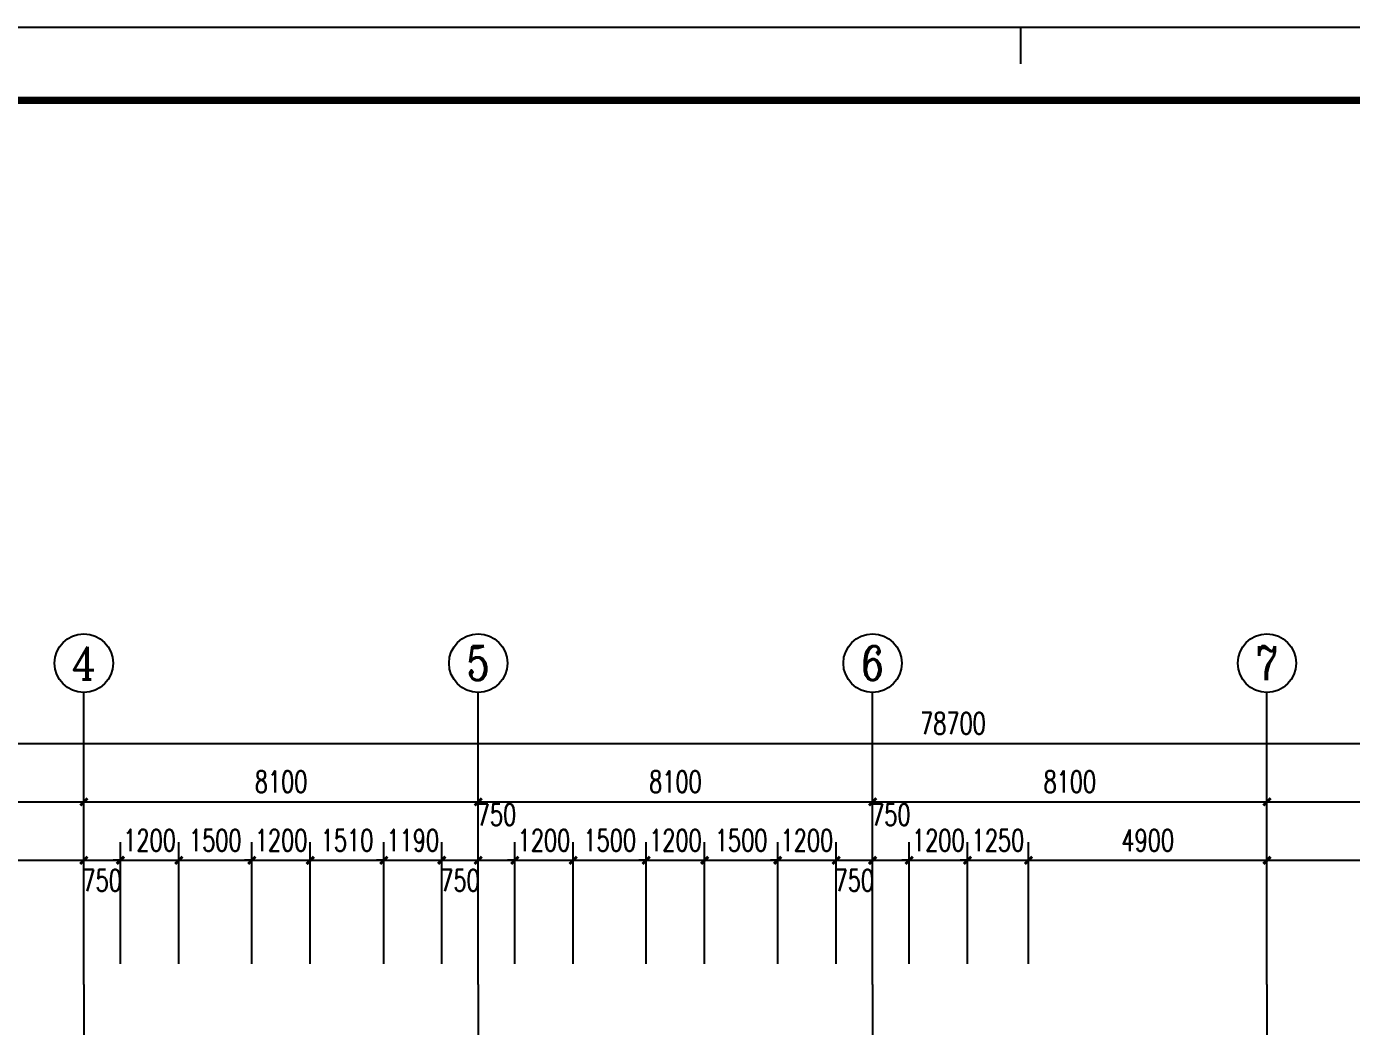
# Model space of a CAD drawing. Extents: x 1738711 to 2346805, y 1189731 to 2516152.
# Drawn here: x 1941613 to 1968828, y 1819485 to 1840028 of the extents above; entities that cross this region are included whole.
import ezdxf
from ezdxf.enums import TextEntityAlignment as Align

# ---------------------------------------------------------------- set-up
doc = ezdxf.new("R2010")
doc.units = 0
doc.header["$LTSCALE"] = 1000
doc.header["$MEASUREMENT"] = 0
for name, color, linetype in [('AXIS', 3, 'Continuous'), ('AXIS_TEXT', 7, 'Continuous'), ('DOTE', 1, 'Continuous'), ('PUB_DIM', 3, 'Continuous'), ('TK', 4, 'Continuous')]:
    doc.layers.add(name, color=color, linetype=linetype)
doc.styles.add('_TCH_AXIS', font='COMPLEX', dxfattribs={"bigfont": 'GBCBIG'})
doc.styles.add('_TCH_DIM_T3', font='SIMPLEX', dxfattribs={"width": 0.705882, "bigfont": 'GBCBIG'})
doc.styles.add('COMPLEX', font='COMPLEX')
doc.styles.add('宋体', font='SIMSUN.TTF', dxfattribs={"width": 0.75})
doc.dimstyles.new('_TCH_ARCH&&150', dxfattribs={"dimtxt": 446.25, "dimasz": 150, "dimexe": 375, "dimexo": 450, "dimgap": 189.375, "dimtad": 1, "dimdec": 0, "dimzin": 0, "dimdsep": 46, "dimtxsty": '_TCH_DIM_T3', "dimblk": 'ARCHTICK', "dimcen": 0.09, "dimclrt": 7, "dimazin": 2, "dimtfac": 1, "dimtdec": 0, "dimtix": 1, "dimtmove": 2, "dimatfit": 3, "dimfxl": 1, "dimtolj": 1, "dimtzin": 0, "dimarcsym": 0})

# ---------------------------------------------------------------- blocks, each defined once
blk = doc.blocks.new('hjashrtahreahe')
at = {"const_width": 25}
blk.add_lwpolyline([(42800, 59400), (42800, 58900)], dxfattribs=at)
at = {"layer": 'TK', "color": 7, "const_width": 25}
blk.add_lwpolyline([(0, 59400), (84100, 59400), (84100, 0), (0, 0)], close=True, dxfattribs=at)
at = {"layer": 'TK', "color": 3, "const_width": 100}
blk.add_lwpolyline([(2500, 1000), (2500, 58400), (83100, 58400), (83100, 1000)], close=True, dxfattribs=at)
at = {"layer": 'TK', "style": '宋体', "width": 0.75}
for tag, height, p in [('项目负责人', 350, (6003, 57089)), ('专业负责人', 350, (6003, 56224)), ('设计人', 350, (6003, 55419)), ('版号1', 250, (77304, 22193)), ('时间1', 250, (82405, 22193)), ('版号2', 250, (77304, 21593)), ('时间2', 250, (82405, 21593)), ('版号3', 250, (77304, 20993)), ('时间3', 250, (82405, 20993)), ('建筑会签', 0.0001, (78978, 2403)), ('电气会签', 0.0001, (82128, 2403)), ('结构会签', 0.0001, (78978, 1803)), ('暖通会签', 0.0001, (82128, 1803)), ('给排水会签', 0.0001, (78978, 1250)), ('智能化会签', 0.0001, (82128, 1250))]:
    blk.add_attdef(tag, text='', height=height, dxfattribs=at).set_placement(p, align=Align.CENTER)
for tag, p in [('合作设计单位', (80816, 48986)), ('版号说明1', (79854, 22318)), ('版号说明2', (79854, 21718)), ('版号说明3', (79854, 21118)), ('浙江绿储科技有限公司', (80545, 16036)), ('百兆瓦级集中式熔盐储能关键', (80545, 14953)), ('设备研发及制造基地项目', (80545, 14603)), ('1#研发楼', (80545, 13636)), ('图名', (80545, 12436)), ('工程编号', (78978, 11461)), ('子项编号', (82128, 11461)), ('建筑', (78978, 10711)), ('图号', (82128, 10711)), ('施工图', (78978, 9961)), ('2023.03', (82128, 9961)), ('审定', (79353, 8461)), ('审核', (79353, 7711)), ('工程负责', (79353, 6961)), ('专业负责', (79353, 6211)), ('设计', (79353, 5461)), ('制图', (79353, 4711)), ('校对', (79353, 3961))]:
    blk.add_attdef(tag, text='', height=250, dxfattribs=at).set_placement(p, align=Align.MIDDLE_CENTER)
blk = doc.blocks.new('_ArchTick')
at = {"color": 0, "linetype": 'ByBlock', "const_width": 0.4}
blk.add_lwpolyline([(-0.5, -0.5), (0.5, 0.5)], dxfattribs=at)
blk = doc.blocks.new('*D3337')
at = {"layer": 'Defpoints', "color": 0, "transparency": 16777216}
for p in [(1942792, 1822899), (1938292, 1820321), (1942792, 1820321)]:
    blk.add_point(p, dxfattribs=at)
at = {"layer": 'PUB_DIM', "color": 0, "lineweight": -2, "transparency": 16777216}
for p, q in [((1938292, 1820771), (1938292, 1823274)), ((1942792, 1820771), (1942792, 1823274)), ((1938292, 1822899), (1942792, 1822899))]:
    blk.add_line(p, q, dxfattribs=at)
at = {"layer": 'PUB_DIM', "color": 0, "lineweight": -2, "transparency": 16777216, "xscale": 150, "yscale": 150, "zscale": 150, "rotation": 180}
blk.add_blockref('_ArchTick', (1938292, 1822899), dxfattribs=at)
at = {"layer": 'PUB_DIM', "color": 0, "lineweight": -2, "transparency": 16777216, "xscale": 150, "yscale": 150, "zscale": 150}
blk.add_blockref('_ArchTick', (1942792, 1822899), dxfattribs=at)
at = {"layer": 'PUB_DIM', "color": 7, "transparency": 16777216, "insert": (1940542, 1823312), "char_height": 446.2, "attachment_point": 5, "style": '_TCH_DIM_T3'}
blk.add_mtext('\\A1;4500', dxfattribs=at)
blk = doc.blocks.new('*D3338')
at = {"layer": 'Defpoints', "color": 0, "transparency": 16777216}
for p in [(1943542, 1822899), (1942792, 1820321), (1943542, 1820321)]:
    blk.add_point(p, dxfattribs=at)
at = {"layer": 'PUB_DIM', "color": 0, "lineweight": -2, "transparency": 16777216}
for p, q in [((1942792, 1820771), (1942792, 1823274)), ((1943542, 1820771), (1943542, 1823274)), ((1942792, 1822899), (1943542, 1822899))]:
    blk.add_line(p, q, dxfattribs=at)
at = {"layer": 'PUB_DIM', "color": 0, "lineweight": -2, "transparency": 16777216, "xscale": 150, "yscale": 150, "zscale": 150, "rotation": 180}
blk.add_blockref('_ArchTick', (1942792, 1822899), dxfattribs=at)
at = {"layer": 'PUB_DIM', "color": 0, "lineweight": -2, "transparency": 16777216, "xscale": 150, "yscale": 150, "zscale": 150}
blk.add_blockref('_ArchTick', (1943542, 1822899), dxfattribs=at)
at = {"layer": 'PUB_DIM', "color": 7, "transparency": 16777216, "insert": (1943167, 1822487), "char_height": 446.2, "attachment_point": 5, "style": '_TCH_DIM_T3'}
blk.add_mtext('\\A1;750', dxfattribs=at)
blk = doc.blocks.new('*D3339')
at = {"layer": 'Defpoints', "color": 0, "transparency": 16777216}
for p in [(1944742, 1822899), (1943542, 1820321), (1944742, 1820321)]:
    blk.add_point(p, dxfattribs=at)
at = {"layer": 'PUB_DIM', "color": 0, "lineweight": -2, "transparency": 16777216}
for p, q in [((1943542, 1820771), (1943542, 1823274)), ((1944742, 1820771), (1944742, 1823274)), ((1943542, 1822899), (1943392, 1822899)), ((1943542, 1822899), (1944742, 1822899)), ((1944742, 1822899), (1944892, 1822899))]:
    blk.add_line(p, q, dxfattribs=at)
at = {"layer": 'PUB_DIM', "color": 0, "lineweight": -2, "transparency": 16777216, "xscale": 150, "yscale": 150, "zscale": 150}
blk.add_blockref('_ArchTick', (1943542, 1822899), dxfattribs=at)
at = {"layer": 'PUB_DIM', "color": 0, "lineweight": -2, "transparency": 16777216, "xscale": 150, "yscale": 150, "zscale": 150, "rotation": 180}
blk.add_blockref('_ArchTick', (1944742, 1822899), dxfattribs=at)
at = {"layer": 'PUB_DIM', "color": 7, "transparency": 16777216, "insert": (1944142, 1823312), "char_height": 446.2, "attachment_point": 5, "style": '_TCH_DIM_T3'}
blk.add_mtext('\\A1;1200', dxfattribs=at)
blk = doc.blocks.new('*D3340')
at = {"layer": 'Defpoints', "color": 0, "transparency": 16777216}
for p in [(1946242, 1822899), (1944742, 1820321), (1946242, 1820321)]:
    blk.add_point(p, dxfattribs=at)
at = {"layer": 'PUB_DIM', "color": 0, "lineweight": -2, "transparency": 16777216}
for p, q in [((1944742, 1820771), (1944742, 1823274)), ((1946242, 1820771), (1946242, 1823274)), ((1944742, 1822899), (1946242, 1822899))]:
    blk.add_line(p, q, dxfattribs=at)
at = {"layer": 'PUB_DIM', "color": 0, "lineweight": -2, "transparency": 16777216, "xscale": 150, "yscale": 150, "zscale": 150, "rotation": 180}
blk.add_blockref('_ArchTick', (1944742, 1822899), dxfattribs=at)
at = {"layer": 'PUB_DIM', "color": 0, "lineweight": -2, "transparency": 16777216, "xscale": 150, "yscale": 150, "zscale": 150}
blk.add_blockref('_ArchTick', (1946242, 1822899), dxfattribs=at)
at = {"layer": 'PUB_DIM', "color": 7, "transparency": 16777216, "insert": (1945492, 1823312), "char_height": 446.2, "attachment_point": 5, "style": '_TCH_DIM_T3'}
blk.add_mtext('\\A1;1500', dxfattribs=at)
blk = doc.blocks.new('*D3341')
at = {"layer": 'Defpoints', "color": 0, "transparency": 16777216}
for p in [(1947442, 1822899), (1946242, 1820321), (1947442, 1820321)]:
    blk.add_point(p, dxfattribs=at)
at = {"layer": 'PUB_DIM', "color": 0, "lineweight": -2, "transparency": 16777216}
for p, q in [((1946242, 1820771), (1946242, 1823274)), ((1947442, 1820771), (1947442, 1823274)), ((1946242, 1822899), (1946092, 1822899)), ((1946242, 1822899), (1947442, 1822899)), ((1947442, 1822899), (1947592, 1822899))]:
    blk.add_line(p, q, dxfattribs=at)
at = {"layer": 'PUB_DIM', "color": 0, "lineweight": -2, "transparency": 16777216, "xscale": 150, "yscale": 150, "zscale": 150}
blk.add_blockref('_ArchTick', (1946242, 1822899), dxfattribs=at)
at = {"layer": 'PUB_DIM', "color": 0, "lineweight": -2, "transparency": 16777216, "xscale": 150, "yscale": 150, "zscale": 150, "rotation": 180}
blk.add_blockref('_ArchTick', (1947442, 1822899), dxfattribs=at)
at = {"layer": 'PUB_DIM', "color": 7, "transparency": 16777216, "insert": (1946842, 1823312), "char_height": 446.2, "attachment_point": 5, "style": '_TCH_DIM_T3'}
blk.add_mtext('\\A1;1200', dxfattribs=at)
blk = doc.blocks.new('*D3342')
at = {"layer": 'Defpoints', "color": 0, "transparency": 16777216}
for p in [(1948952, 1822899), (1947442, 1820321), (1948952, 1820321)]:
    blk.add_point(p, dxfattribs=at)
at = {"layer": 'PUB_DIM', "color": 0, "lineweight": -2, "transparency": 16777216}
for p, q in [((1947442, 1820771), (1947442, 1823274)), ((1948952, 1820771), (1948952, 1823274)), ((1947442, 1822899), (1948952, 1822899))]:
    blk.add_line(p, q, dxfattribs=at)
at = {"layer": 'PUB_DIM', "color": 0, "lineweight": -2, "transparency": 16777216, "xscale": 150, "yscale": 150, "zscale": 150, "rotation": 180}
blk.add_blockref('_ArchTick', (1947442, 1822899), dxfattribs=at)
at = {"layer": 'PUB_DIM', "color": 0, "lineweight": -2, "transparency": 16777216, "xscale": 150, "yscale": 150, "zscale": 150}
blk.add_blockref('_ArchTick', (1948952, 1822899), dxfattribs=at)
at = {"layer": 'PUB_DIM', "color": 7, "transparency": 16777216, "insert": (1948197, 1823312), "char_height": 446.2, "attachment_point": 5, "style": '_TCH_DIM_T3'}
blk.add_mtext('\\A1;1510', dxfattribs=at)
blk = doc.blocks.new('*D3343')
at = {"layer": 'Defpoints', "color": 0, "transparency": 16777216}
for p in [(1950142, 1822899), (1948952, 1820321), (1950142, 1820321)]:
    blk.add_point(p, dxfattribs=at)
at = {"layer": 'PUB_DIM', "color": 0, "lineweight": -2, "transparency": 16777216}
for p, q in [((1948952, 1820771), (1948952, 1823274)), ((1950142, 1820771), (1950142, 1823274)), ((1948952, 1822899), (1948802, 1822899)), ((1948952, 1822899), (1950142, 1822899)), ((1950142, 1822899), (1950292, 1822899))]:
    blk.add_line(p, q, dxfattribs=at)
at = {"layer": 'PUB_DIM', "color": 0, "lineweight": -2, "transparency": 16777216, "xscale": 150, "yscale": 150, "zscale": 150}
blk.add_blockref('_ArchTick', (1948952, 1822899), dxfattribs=at)
at = {"layer": 'PUB_DIM', "color": 0, "lineweight": -2, "transparency": 16777216, "xscale": 150, "yscale": 150, "zscale": 150, "rotation": 180}
blk.add_blockref('_ArchTick', (1950142, 1822899), dxfattribs=at)
at = {"layer": 'PUB_DIM', "color": 7, "transparency": 16777216, "insert": (1949547, 1823312), "char_height": 446.2, "attachment_point": 5, "style": '_TCH_DIM_T3'}
blk.add_mtext('\\A1;1190', dxfattribs=at)
blk = doc.blocks.new('*D3344')
at = {"layer": 'Defpoints', "color": 0, "transparency": 16777216}
for p in [(1950892, 1822899), (1950142, 1820321), (1950892, 1820321)]:
    blk.add_point(p, dxfattribs=at)
at = {"layer": 'PUB_DIM', "color": 0, "lineweight": -2, "transparency": 16777216}
for p, q in [((1950142, 1820771), (1950142, 1823274)), ((1950892, 1820771), (1950892, 1823274)), ((1950142, 1822899), (1950892, 1822899))]:
    blk.add_line(p, q, dxfattribs=at)
at = {"layer": 'PUB_DIM', "color": 0, "lineweight": -2, "transparency": 16777216, "xscale": 150, "yscale": 150, "zscale": 150, "rotation": 180}
blk.add_blockref('_ArchTick', (1950142, 1822899), dxfattribs=at)
at = {"layer": 'PUB_DIM', "color": 0, "lineweight": -2, "transparency": 16777216, "xscale": 150, "yscale": 150, "zscale": 150}
blk.add_blockref('_ArchTick', (1950892, 1822899), dxfattribs=at)
at = {"layer": 'PUB_DIM', "color": 7, "transparency": 16777216, "insert": (1950517, 1822487), "char_height": 446.2, "attachment_point": 5, "style": '_TCH_DIM_T3'}
blk.add_mtext('\\A1;750', dxfattribs=at)
blk = doc.blocks.new('*D3345')
at = {"layer": 'Defpoints', "color": 0, "transparency": 16777216}
for p in [(1951642, 1822899), (1950892, 1820321), (1951642, 1820321)]:
    blk.add_point(p, dxfattribs=at)
at = {"layer": 'PUB_DIM', "color": 0, "lineweight": -2, "transparency": 16777216}
for p, q in [((1950892, 1820771), (1950892, 1823274)), ((1951642, 1820771), (1951642, 1823274)), ((1950892, 1822899), (1951642, 1822899))]:
    blk.add_line(p, q, dxfattribs=at)
at = {"layer": 'PUB_DIM', "color": 0, "lineweight": -2, "transparency": 16777216, "xscale": 150, "yscale": 150, "zscale": 150, "rotation": 180}
blk.add_blockref('_ArchTick', (1950892, 1822899), dxfattribs=at)
at = {"layer": 'PUB_DIM', "color": 0, "lineweight": -2, "transparency": 16777216, "xscale": 150, "yscale": 150, "zscale": 150}
blk.add_blockref('_ArchTick', (1951642, 1822899), dxfattribs=at)
at = {"layer": 'PUB_DIM', "color": 7, "transparency": 16777216, "insert": (1951267, 1823837), "char_height": 446.2, "attachment_point": 5, "style": '_TCH_DIM_T3'}
blk.add_mtext('\\A1;750', dxfattribs=at)
blk = doc.blocks.new('*D3346')
at = {"layer": 'Defpoints', "color": 0, "transparency": 16777216}
for p in [(1952842, 1822899), (1951642, 1820321), (1952842, 1820321)]:
    blk.add_point(p, dxfattribs=at)
at = {"layer": 'PUB_DIM', "color": 0, "lineweight": -2, "transparency": 16777216}
for p, q in [((1951642, 1820771), (1951642, 1823274)), ((1952842, 1820771), (1952842, 1823274)), ((1951642, 1822899), (1951492, 1822899)), ((1951642, 1822899), (1952842, 1822899)), ((1952842, 1822899), (1952992, 1822899))]:
    blk.add_line(p, q, dxfattribs=at)
at = {"layer": 'PUB_DIM', "color": 0, "lineweight": -2, "transparency": 16777216, "xscale": 150, "yscale": 150, "zscale": 150}
blk.add_blockref('_ArchTick', (1951642, 1822899), dxfattribs=at)
at = {"layer": 'PUB_DIM', "color": 0, "lineweight": -2, "transparency": 16777216, "xscale": 150, "yscale": 150, "zscale": 150, "rotation": 180}
blk.add_blockref('_ArchTick', (1952842, 1822899), dxfattribs=at)
at = {"layer": 'PUB_DIM', "color": 7, "transparency": 16777216, "insert": (1952242, 1823312), "char_height": 446.2, "attachment_point": 5, "style": '_TCH_DIM_T3'}
blk.add_mtext('\\A1;1200', dxfattribs=at)
blk = doc.blocks.new('*D3347')
at = {"layer": 'Defpoints', "color": 0, "transparency": 16777216}
for p in [(1954342, 1822899), (1952842, 1820321), (1954342, 1820321)]:
    blk.add_point(p, dxfattribs=at)
at = {"layer": 'PUB_DIM', "color": 0, "lineweight": -2, "transparency": 16777216}
for p, q in [((1952842, 1820771), (1952842, 1823274)), ((1954342, 1820771), (1954342, 1823274)), ((1952842, 1822899), (1954342, 1822899))]:
    blk.add_line(p, q, dxfattribs=at)
at = {"layer": 'PUB_DIM', "color": 0, "lineweight": -2, "transparency": 16777216, "xscale": 150, "yscale": 150, "zscale": 150, "rotation": 180}
blk.add_blockref('_ArchTick', (1952842, 1822899), dxfattribs=at)
at = {"layer": 'PUB_DIM', "color": 0, "lineweight": -2, "transparency": 16777216, "xscale": 150, "yscale": 150, "zscale": 150}
blk.add_blockref('_ArchTick', (1954342, 1822899), dxfattribs=at)
at = {"layer": 'PUB_DIM', "color": 7, "transparency": 16777216, "insert": (1953592, 1823312), "char_height": 446.2, "attachment_point": 5, "style": '_TCH_DIM_T3'}
blk.add_mtext('\\A1;1500', dxfattribs=at)
blk = doc.blocks.new('*D3348')
at = {"layer": 'Defpoints', "color": 0, "transparency": 16777216}
for p in [(1955542, 1822899), (1954342, 1820321), (1955542, 1820321)]:
    blk.add_point(p, dxfattribs=at)
at = {"layer": 'PUB_DIM', "color": 0, "lineweight": -2, "transparency": 16777216}
for p, q in [((1954342, 1820771), (1954342, 1823274)), ((1955542, 1820771), (1955542, 1823274)), ((1954342, 1822899), (1954192, 1822899)), ((1954342, 1822899), (1955542, 1822899)), ((1955542, 1822899), (1955692, 1822899))]:
    blk.add_line(p, q, dxfattribs=at)
at = {"layer": 'PUB_DIM', "color": 0, "lineweight": -2, "transparency": 16777216, "xscale": 150, "yscale": 150, "zscale": 150}
blk.add_blockref('_ArchTick', (1954342, 1822899), dxfattribs=at)
at = {"layer": 'PUB_DIM', "color": 0, "lineweight": -2, "transparency": 16777216, "xscale": 150, "yscale": 150, "zscale": 150, "rotation": 180}
blk.add_blockref('_ArchTick', (1955542, 1822899), dxfattribs=at)
at = {"layer": 'PUB_DIM', "color": 7, "transparency": 16777216, "insert": (1954942, 1823312), "char_height": 446.2, "attachment_point": 5, "style": '_TCH_DIM_T3'}
blk.add_mtext('\\A1;1200', dxfattribs=at)
blk = doc.blocks.new('*D3349')
at = {"layer": 'Defpoints', "color": 0, "transparency": 16777216}
for p in [(1957042, 1822899), (1955542, 1820321), (1957042, 1820321)]:
    blk.add_point(p, dxfattribs=at)
at = {"layer": 'PUB_DIM', "color": 0, "lineweight": -2, "transparency": 16777216}
for p, q in [((1955542, 1820771), (1955542, 1823274)), ((1957042, 1820771), (1957042, 1823274)), ((1955542, 1822899), (1957042, 1822899))]:
    blk.add_line(p, q, dxfattribs=at)
at = {"layer": 'PUB_DIM', "color": 0, "lineweight": -2, "transparency": 16777216, "xscale": 150, "yscale": 150, "zscale": 150, "rotation": 180}
blk.add_blockref('_ArchTick', (1955542, 1822899), dxfattribs=at)
at = {"layer": 'PUB_DIM', "color": 0, "lineweight": -2, "transparency": 16777216, "xscale": 150, "yscale": 150, "zscale": 150}
blk.add_blockref('_ArchTick', (1957042, 1822899), dxfattribs=at)
at = {"layer": 'PUB_DIM', "color": 7, "transparency": 16777216, "insert": (1956292, 1823312), "char_height": 446.2, "attachment_point": 5, "style": '_TCH_DIM_T3'}
blk.add_mtext('\\A1;1500', dxfattribs=at)
blk = doc.blocks.new('*D3350')
at = {"layer": 'Defpoints', "color": 0, "transparency": 16777216}
for p in [(1958242, 1822899), (1957042, 1820321), (1958242, 1820321)]:
    blk.add_point(p, dxfattribs=at)
at = {"layer": 'PUB_DIM', "color": 0, "lineweight": -2, "transparency": 16777216}
for p, q in [((1957042, 1820771), (1957042, 1823274)), ((1958242, 1820771), (1958242, 1823274)), ((1957042, 1822899), (1956892, 1822899)), ((1957042, 1822899), (1958242, 1822899)), ((1958242, 1822899), (1958392, 1822899))]:
    blk.add_line(p, q, dxfattribs=at)
at = {"layer": 'PUB_DIM', "color": 0, "lineweight": -2, "transparency": 16777216, "xscale": 150, "yscale": 150, "zscale": 150}
blk.add_blockref('_ArchTick', (1957042, 1822899), dxfattribs=at)
at = {"layer": 'PUB_DIM', "color": 0, "lineweight": -2, "transparency": 16777216, "xscale": 150, "yscale": 150, "zscale": 150, "rotation": 180}
blk.add_blockref('_ArchTick', (1958242, 1822899), dxfattribs=at)
at = {"layer": 'PUB_DIM', "color": 7, "transparency": 16777216, "insert": (1957642, 1823312), "char_height": 446.2, "attachment_point": 5, "style": '_TCH_DIM_T3'}
blk.add_mtext('\\A1;1200', dxfattribs=at)
blk = doc.blocks.new('*D3351')
at = {"layer": 'Defpoints', "color": 0, "transparency": 16777216}
for p in [(1958992, 1822899), (1958242, 1820321), (1958992, 1820321)]:
    blk.add_point(p, dxfattribs=at)
at = {"layer": 'PUB_DIM', "color": 0, "lineweight": -2, "transparency": 16777216}
for p, q in [((1958242, 1820771), (1958242, 1823274)), ((1958992, 1820771), (1958992, 1823274)), ((1958242, 1822899), (1958992, 1822899))]:
    blk.add_line(p, q, dxfattribs=at)
at = {"layer": 'PUB_DIM', "color": 0, "lineweight": -2, "transparency": 16777216, "xscale": 150, "yscale": 150, "zscale": 150, "rotation": 180}
blk.add_blockref('_ArchTick', (1958242, 1822899), dxfattribs=at)
at = {"layer": 'PUB_DIM', "color": 0, "lineweight": -2, "transparency": 16777216, "xscale": 150, "yscale": 150, "zscale": 150}
blk.add_blockref('_ArchTick', (1958992, 1822899), dxfattribs=at)
at = {"layer": 'PUB_DIM', "color": 7, "transparency": 16777216, "insert": (1958617, 1822487), "char_height": 446.2, "attachment_point": 5, "style": '_TCH_DIM_T3'}
blk.add_mtext('\\A1;750', dxfattribs=at)
blk = doc.blocks.new('*D3352')
at = {"layer": 'Defpoints', "color": 0, "transparency": 16777216}
for p in [(1959742, 1822899), (1958992, 1820321), (1959742, 1820321)]:
    blk.add_point(p, dxfattribs=at)
at = {"layer": 'PUB_DIM', "color": 0, "lineweight": -2, "transparency": 16777216}
for p, q in [((1958992, 1820771), (1958992, 1823274)), ((1959742, 1820771), (1959742, 1823274)), ((1958992, 1822899), (1959742, 1822899))]:
    blk.add_line(p, q, dxfattribs=at)
at = {"layer": 'PUB_DIM', "color": 0, "lineweight": -2, "transparency": 16777216, "xscale": 150, "yscale": 150, "zscale": 150, "rotation": 180}
blk.add_blockref('_ArchTick', (1958992, 1822899), dxfattribs=at)
at = {"layer": 'PUB_DIM', "color": 0, "lineweight": -2, "transparency": 16777216, "xscale": 150, "yscale": 150, "zscale": 150}
blk.add_blockref('_ArchTick', (1959742, 1822899), dxfattribs=at)
at = {"layer": 'PUB_DIM', "color": 7, "transparency": 16777216, "insert": (1959367, 1823837), "char_height": 446.2, "attachment_point": 5, "style": '_TCH_DIM_T3'}
blk.add_mtext('\\A1;750', dxfattribs=at)
blk = doc.blocks.new('*D3353')
at = {"layer": 'Defpoints', "color": 0, "transparency": 16777216}
for p in [(1960942, 1822899), (1959742, 1820321), (1960942, 1820321)]:
    blk.add_point(p, dxfattribs=at)
at = {"layer": 'PUB_DIM', "color": 0, "lineweight": -2, "transparency": 16777216}
for p, q in [((1959742, 1820771), (1959742, 1823274)), ((1960942, 1820771), (1960942, 1823274)), ((1959742, 1822899), (1959592, 1822899)), ((1959742, 1822899), (1960942, 1822899)), ((1960942, 1822899), (1961092, 1822899))]:
    blk.add_line(p, q, dxfattribs=at)
at = {"layer": 'PUB_DIM', "color": 0, "lineweight": -2, "transparency": 16777216, "xscale": 150, "yscale": 150, "zscale": 150}
blk.add_blockref('_ArchTick', (1959742, 1822899), dxfattribs=at)
at = {"layer": 'PUB_DIM', "color": 0, "lineweight": -2, "transparency": 16777216, "xscale": 150, "yscale": 150, "zscale": 150, "rotation": 180}
blk.add_blockref('_ArchTick', (1960942, 1822899), dxfattribs=at)
at = {"layer": 'PUB_DIM', "color": 7, "transparency": 16777216, "insert": (1960342, 1823312), "char_height": 446.2, "attachment_point": 5, "style": '_TCH_DIM_T3'}
blk.add_mtext('\\A1;1200', dxfattribs=at)
blk = doc.blocks.new('*D3354')
at = {"layer": 'Defpoints', "color": 0, "transparency": 16777216}
for p in [(1962192, 1822899), (1960942, 1820321), (1962192, 1820321)]:
    blk.add_point(p, dxfattribs=at)
at = {"layer": 'PUB_DIM', "color": 0, "lineweight": -2, "transparency": 16777216}
for p, q in [((1960942, 1820771), (1960942, 1823274)), ((1962192, 1820771), (1962192, 1823274)), ((1960942, 1822899), (1960792, 1822899)), ((1960942, 1822899), (1962192, 1822899)), ((1962192, 1822899), (1962342, 1822899))]:
    blk.add_line(p, q, dxfattribs=at)
at = {"layer": 'PUB_DIM', "color": 0, "lineweight": -2, "transparency": 16777216, "xscale": 150, "yscale": 150, "zscale": 150}
blk.add_blockref('_ArchTick', (1960942, 1822899), dxfattribs=at)
at = {"layer": 'PUB_DIM', "color": 0, "lineweight": -2, "transparency": 16777216, "xscale": 150, "yscale": 150, "zscale": 150, "rotation": 180}
blk.add_blockref('_ArchTick', (1962192, 1822899), dxfattribs=at)
at = {"layer": 'PUB_DIM', "color": 7, "transparency": 16777216, "insert": (1961567, 1823312), "char_height": 446.2, "attachment_point": 5, "style": '_TCH_DIM_T3'}
blk.add_mtext('\\A1;1250', dxfattribs=at)
blk = doc.blocks.new('*D3355')
at = {"layer": 'Defpoints', "color": 0, "transparency": 16777216}
for p in [(1967092, 1822899), (1962192, 1820321), (1967092, 1820321)]:
    blk.add_point(p, dxfattribs=at)
at = {"layer": 'PUB_DIM', "color": 0, "lineweight": -2, "transparency": 16777216}
for p, q in [((1962192, 1820771), (1962192, 1823274)), ((1967092, 1820771), (1967092, 1823274)), ((1962192, 1822899), (1967092, 1822899))]:
    blk.add_line(p, q, dxfattribs=at)
at = {"layer": 'PUB_DIM', "color": 0, "lineweight": -2, "transparency": 16777216, "xscale": 150, "yscale": 150, "zscale": 150, "rotation": 180}
blk.add_blockref('_ArchTick', (1962192, 1822899), dxfattribs=at)
at = {"layer": 'PUB_DIM', "color": 0, "lineweight": -2, "transparency": 16777216, "xscale": 150, "yscale": 150, "zscale": 150}
blk.add_blockref('_ArchTick', (1967092, 1822899), dxfattribs=at)
at = {"layer": 'PUB_DIM', "color": 7, "transparency": 16777216, "insert": (1964642, 1823312), "char_height": 446.2, "attachment_point": 5, "style": '_TCH_DIM_T3'}
blk.add_mtext('\\A1;4900', dxfattribs=at)
blk = doc.blocks.new('*D3356')
at = {"layer": 'Defpoints', "color": 0, "transparency": 16777216}
for p in [(1975192, 1822899), (1967092, 1820321), (1975192, 1820321)]:
    blk.add_point(p, dxfattribs=at)
at = {"layer": 'PUB_DIM', "color": 0, "lineweight": -2, "transparency": 16777216}
for p, q in [((1967092, 1820771), (1967092, 1823274)), ((1975192, 1820771), (1975192, 1823274)), ((1967092, 1822899), (1975192, 1822899))]:
    blk.add_line(p, q, dxfattribs=at)
at = {"layer": 'PUB_DIM', "color": 0, "lineweight": -2, "transparency": 16777216, "xscale": 150, "yscale": 150, "zscale": 150, "rotation": 180}
blk.add_blockref('_ArchTick', (1967092, 1822899), dxfattribs=at)
at = {"layer": 'PUB_DIM', "color": 0, "lineweight": -2, "transparency": 16777216, "xscale": 150, "yscale": 150, "zscale": 150}
blk.add_blockref('_ArchTick', (1975192, 1822899), dxfattribs=at)
at = {"layer": 'PUB_DIM', "color": 7, "transparency": 16777216, "insert": (1971142, 1823312), "char_height": 446.2, "attachment_point": 5, "style": '_TCH_DIM_T3'}
blk.add_mtext('\\A1;8100', dxfattribs=at)
blk = doc.blocks.new('*D3431')
at = {"layer": 'AXIS', "color": 0, "lineweight": -2, "transparency": 16777216}
for p, q in [((1938292, 1820799), (1938292, 1824474)), ((1942792, 1820799), (1942792, 1824474)), ((1938292, 1824099), (1942792, 1824099))]:
    blk.add_line(p, q, dxfattribs=at)
at = {"layer": 'Defpoints', "color": 0, "transparency": 16777216}
for p in [(1942792, 1824099), (1938292, 1820349), (1942792, 1820349)]:
    blk.add_point(p, dxfattribs=at)
at = {"layer": 'AXIS', "color": 0, "lineweight": -2, "transparency": 16777216, "xscale": 150, "yscale": 150, "zscale": 150, "rotation": 180}
blk.add_blockref('_ArchTick', (1938292, 1824099), dxfattribs=at)
at = {"layer": 'AXIS', "color": 0, "lineweight": -2, "transparency": 16777216, "xscale": 150, "yscale": 150, "zscale": 150}
blk.add_blockref('_ArchTick', (1942792, 1824099), dxfattribs=at)
at = {"layer": 'AXIS', "color": 7, "transparency": 16777216, "insert": (1940542, 1824512), "char_height": 446.2, "attachment_point": 5, "style": '_TCH_DIM_T3'}
blk.add_mtext('\\A1;4500', dxfattribs=at)
blk = doc.blocks.new('*D3432')
at = {"layer": 'AXIS', "color": 0, "lineweight": -2, "transparency": 16777216}
for p, q in [((1942792, 1820799), (1942792, 1824474)), ((1950892, 1820799), (1950892, 1824474)), ((1942792, 1824099), (1950892, 1824099))]:
    blk.add_line(p, q, dxfattribs=at)
at = {"layer": 'Defpoints', "color": 0, "transparency": 16777216}
for p in [(1950892, 1824099), (1942792, 1820349), (1950892, 1820349)]:
    blk.add_point(p, dxfattribs=at)
at = {"layer": 'AXIS', "color": 0, "lineweight": -2, "transparency": 16777216, "xscale": 150, "yscale": 150, "zscale": 150, "rotation": 180}
blk.add_blockref('_ArchTick', (1942792, 1824099), dxfattribs=at)
at = {"layer": 'AXIS', "color": 0, "lineweight": -2, "transparency": 16777216, "xscale": 150, "yscale": 150, "zscale": 150}
blk.add_blockref('_ArchTick', (1950892, 1824099), dxfattribs=at)
at = {"layer": 'AXIS', "color": 7, "transparency": 16777216, "insert": (1946842, 1824512), "char_height": 446.2, "attachment_point": 5, "style": '_TCH_DIM_T3'}
blk.add_mtext('\\A1;8100', dxfattribs=at)
blk = doc.blocks.new('*D3433')
at = {"layer": 'AXIS', "color": 0, "lineweight": -2, "transparency": 16777216}
for p, q in [((1950892, 1820799), (1950892, 1824474)), ((1958992, 1820799), (1958992, 1824474)), ((1950892, 1824099), (1958992, 1824099))]:
    blk.add_line(p, q, dxfattribs=at)
at = {"layer": 'Defpoints', "color": 0, "transparency": 16777216}
for p in [(1958992, 1824099), (1950892, 1820349), (1958992, 1820349)]:
    blk.add_point(p, dxfattribs=at)
at = {"layer": 'AXIS', "color": 0, "lineweight": -2, "transparency": 16777216, "xscale": 150, "yscale": 150, "zscale": 150, "rotation": 180}
blk.add_blockref('_ArchTick', (1950892, 1824099), dxfattribs=at)
at = {"layer": 'AXIS', "color": 0, "lineweight": -2, "transparency": 16777216, "xscale": 150, "yscale": 150, "zscale": 150}
blk.add_blockref('_ArchTick', (1958992, 1824099), dxfattribs=at)
at = {"layer": 'AXIS', "color": 7, "transparency": 16777216, "insert": (1954942, 1824512), "char_height": 446.2, "attachment_point": 5, "style": '_TCH_DIM_T3'}
blk.add_mtext('\\A1;8100', dxfattribs=at)
blk = doc.blocks.new('*D3434')
at = {"layer": 'AXIS', "color": 0, "lineweight": -2, "transparency": 16777216}
for p, q in [((1958992, 1820799), (1958992, 1824474)), ((1967092, 1820799), (1967092, 1824474)), ((1958992, 1824099), (1967092, 1824099))]:
    blk.add_line(p, q, dxfattribs=at)
at = {"layer": 'Defpoints', "color": 0, "transparency": 16777216}
for p in [(1967092, 1824099), (1958992, 1820349), (1967092, 1820349)]:
    blk.add_point(p, dxfattribs=at)
at = {"layer": 'AXIS', "color": 0, "lineweight": -2, "transparency": 16777216, "xscale": 150, "yscale": 150, "zscale": 150, "rotation": 180}
blk.add_blockref('_ArchTick', (1958992, 1824099), dxfattribs=at)
at = {"layer": 'AXIS', "color": 0, "lineweight": -2, "transparency": 16777216, "xscale": 150, "yscale": 150, "zscale": 150}
blk.add_blockref('_ArchTick', (1967092, 1824099), dxfattribs=at)
at = {"layer": 'AXIS', "color": 7, "transparency": 16777216, "insert": (1963042, 1824512), "char_height": 446.2, "attachment_point": 5, "style": '_TCH_DIM_T3'}
blk.add_mtext('\\A1;8100', dxfattribs=at)
blk = doc.blocks.new('*D3435')
at = {"layer": 'AXIS', "color": 0, "lineweight": -2, "transparency": 16777216}
for p, q in [((1967092, 1820799), (1967092, 1824474)), ((1975192, 1820799), (1975192, 1824474)), ((1967092, 1824099), (1975192, 1824099))]:
    blk.add_line(p, q, dxfattribs=at)
at = {"layer": 'Defpoints', "color": 0, "transparency": 16777216}
for p in [(1975192, 1824099), (1967092, 1820349), (1975192, 1820349)]:
    blk.add_point(p, dxfattribs=at)
at = {"layer": 'AXIS', "color": 0, "lineweight": -2, "transparency": 16777216, "xscale": 150, "yscale": 150, "zscale": 150, "rotation": 180}
blk.add_blockref('_ArchTick', (1967092, 1824099), dxfattribs=at)
at = {"layer": 'AXIS', "color": 0, "lineweight": -2, "transparency": 16777216, "xscale": 150, "yscale": 150, "zscale": 150}
blk.add_blockref('_ArchTick', (1975192, 1824099), dxfattribs=at)
at = {"layer": 'AXIS', "color": 7, "transparency": 16777216, "insert": (1971142, 1824512), "char_height": 446.2, "attachment_point": 5, "style": '_TCH_DIM_T3'}
blk.add_mtext('\\A1;8100', dxfattribs=at)
blk = doc.blocks.new('*D3439')
at = {"layer": 'AXIS', "color": 0, "lineweight": -2, "transparency": 16777216}
for p, q in [((1921292, 1820771), (1921292, 1825674)), ((1999992, 1820771), (1999992, 1825674)), ((1921292, 1825299), (1999992, 1825299))]:
    blk.add_line(p, q, dxfattribs=at)
at = {"layer": 'Defpoints', "color": 0, "transparency": 16777216}
for p in [(1999992, 1825299), (1921292, 1820321), (1999992, 1820321)]:
    blk.add_point(p, dxfattribs=at)
at = {"layer": 'AXIS', "color": 0, "lineweight": -2, "transparency": 16777216, "xscale": 150, "yscale": 150, "zscale": 150, "rotation": 180}
blk.add_blockref('_ArchTick', (1921292, 1825299), dxfattribs=at)
at = {"layer": 'AXIS', "color": 0, "lineweight": -2, "transparency": 16777216, "xscale": 150, "yscale": 150, "zscale": 150}
blk.add_blockref('_ArchTick', (1999992, 1825299), dxfattribs=at)
at = {"layer": 'AXIS', "color": 7, "transparency": 16777216, "insert": (1960642, 1825712), "char_height": 446.2, "attachment_point": 5, "style": '_TCH_DIM_T3'}
blk.add_mtext('\\A1;78700', dxfattribs=at)
blk = doc.blocks.new('_AXISO')
blk.add_circle((0, 0), 0.5)
at = {"layer": 'AXIS_TEXT', "style": 'COMPLEX', "width": 1.041667}
blk.add_attdef('A', text='', height=0.56, dxfattribs=at).set_placement((-0.25, -0.28), (0.25, -0.28), align=Align.FIT)

msp = doc.modelspace()

# ---------------------------------------------------------------- linework, layer by layer
at = {"layer": 'AXIS'}
for p, q in [((1942791.9, 1820349.3), (1942791.9, 1826349.3)), ((1950891.9, 1820349.3), (1950891.9, 1826349.3)), ((1958991.9, 1820349.3), (1958991.9, 1826349.3)), ((1967091.9, 1820349.3), (1967091.9, 1826349.3))]:
    msp.add_line(p, q, dxfattribs=at)
at = {"layer": 'DOTE'}
for p, q in [((1942791.9, 1820349.3), (1942791.9, 1782657.1)), ((1950891.9, 1820349.3), (1950891.9, 1782657.1)), ((1958991.9, 1820349.3), (1958991.9, 1782657.1)), ((1967091.9, 1820349.3), (1967091.9, 1782657.1))]:
    msp.add_line(p, q, dxfattribs=at)

# ---------------------------------------------------------------- block references
at = {"xscale": 1.5, "yscale": 1.5, "zscale": 1.5}
msp.add_blockref('hjashrtahreahe', (1897833.1, 1750909.1), dxfattribs=at)
at = {"layer": 'AXIS'}
ref = msp.add_blockref('_AXISO', (1942791.9, 1826949.3), dxfattribs=dict(at, xscale=1200, yscale=1200, zscale=1200))
ref.add_attrib('A', '4', dxfattribs={"layer": 'AXIS_TEXT', "ltscale": 0.5, "height": 668.2, "style": '_TCH_AXIS'}).set_placement((1942537.4, 1826615.2), (1943046.4, 1826615.2), align=Align.FIT)
ref = msp.add_blockref('_AXISO', (1950891.9, 1826949.3), dxfattribs=dict(at, xscale=1200, yscale=1200, zscale=1200))
ref.add_attrib('A', '5', dxfattribs={"layer": 'AXIS_TEXT', "ltscale": 0.5, "height": 698.9, "style": '_TCH_AXIS'}).set_placement((1950658.9, 1826599.9), (1951124.9, 1826599.9), align=Align.FIT)
ref = msp.add_blockref('_AXISO', (1958991.9, 1826949.3), dxfattribs=dict(at, xscale=1200, yscale=1200, zscale=1200))
ref.add_attrib('A', '6', dxfattribs={"layer": 'AXIS_TEXT', "ltscale": 0.5, "height": 698.9, "style": '_TCH_AXIS'}).set_placement((1958758.9, 1826599.9), (1959224.9, 1826599.9), align=Align.FIT)
ref = msp.add_blockref('_AXISO', (1967091.9, 1826949.3), dxfattribs=dict(at, xscale=1200, yscale=1200, zscale=1200))
ref.add_attrib('A', '7', dxfattribs={"layer": 'AXIS_TEXT', "ltscale": 0.5, "height": 698.9, "style": '_TCH_AXIS'}).set_placement((1966858.9, 1826599.9), (1967324.9, 1826599.9), align=Align.FIT)

# ---------------------------------------------------------------- dimensions: what is measured, and where the dimension line sits
for p1, p2, distance, picture, middle in [((1921292.2, 1820321.2), (1999991.9, 1820321.2), 4978.1, '*D3439', (1960642.1, 1825711.8)), ((1938291.9, 1820349.3), (1942791.9, 1820349.3), 3750, '*D3431', (1940541.9, 1824511.8)), ((1942791.9, 1820349.3), (1950891.9, 1820349.3), 3750, '*D3432', (1946841.9, 1824511.8)), ((1950891.9, 1820349.3), (1958991.9, 1820349.3), 3750, '*D3433', (1954941.9, 1824511.8)), ((1958991.9, 1820349.3), (1967091.9, 1820349.3), 3750, '*D3434', (1963041.9, 1824511.8)), ((1967091.9, 1820349.3), (1975191.9, 1820349.3), 3750, '*D3435', (1971141.9, 1824511.8))]:
    dim = msp.add_aligned_dim(p1=p1, p2=p2, distance=distance, dimstyle='_TCH_ARCH&&150', dxfattribs=at)
    dim.commit()
    dim.dimension.update_dxf_attribs({"geometry": picture, "text_midpoint": middle})
at = {"layer": 'PUB_DIM'}
for base, p1, p2, picture, middle in [((1951641.9, 1822899.3), (1950891.9, 1820321.2), (1951641.9, 1820321.2), '*D3345', (1951266.9, 1823836.8)), ((1959741.9, 1822899.3), (1958991.9, 1820321.2), (1959741.9, 1820321.2), '*D3352', (1959366.9, 1823836.8)), ((1943541.9, 1822899.3), (1942791.9, 1820321.2), (1943541.9, 1820321.2), '*D3338', (1943166.9, 1822486.8)), ((1950891.9, 1822899.3), (1950141.9, 1820321.2), (1950891.9, 1820321.2), '*D3344', (1950516.9, 1822486.8)), ((1958991.9, 1822899.3), (1958241.9, 1820321.2), (1958991.9, 1820321.2), '*D3351', (1958616.9, 1822486.8))]:
    dim = msp.add_linear_dim(base=base, p1=p1, p2=p2, angle=0, dimstyle='_TCH_ARCH&&150', dxfattribs=at)
    dim.commit()
    dim.dimension.update_dxf_attribs({"geometry": picture, "text_midpoint": middle, "dimtype": 129})
for p1, p2, picture, middle in [((1938291.9, 1820321.2), (1942791.9, 1820321.2), '*D3337', (1940541.9, 1823311.8)), ((1943541.9, 1820321.2), (1944741.9, 1820321.2), '*D3339', (1944141.9, 1823311.8)), ((1944741.9, 1820321.2), (1946241.9, 1820321.2), '*D3340', (1945491.9, 1823311.8)), ((1946241.9, 1820321.2), (1947441.9, 1820321.2), '*D3341', (1946841.9, 1823311.8)), ((1947441.9, 1820321.2), (1948951.9, 1820321.2), '*D3342', (1948196.9, 1823311.8)), ((1948951.9, 1820321.2), (1950141.9, 1820321.2), '*D3343', (1949546.9, 1823311.8)), ((1951641.9, 1820321.2), (1952841.9, 1820321.2), '*D3346', (1952241.9, 1823311.8)), ((1952841.9, 1820321.2), (1954341.9, 1820321.2), '*D3347', (1953591.9, 1823311.8)), ((1954341.9, 1820321.2), (1955541.9, 1820321.2), '*D3348', (1954941.9, 1823311.8)), ((1955541.9, 1820321.2), (1957041.9, 1820321.2), '*D3349', (1956291.9, 1823311.8)), ((1957041.9, 1820321.2), (1958241.9, 1820321.2), '*D3350', (1957641.9, 1823311.8)), ((1959741.9, 1820321.2), (1960941.9, 1820321.2), '*D3353', (1960341.9, 1823311.8)), ((1960941.9, 1820321.2), (1962191.9, 1820321.2), '*D3354', (1961566.9, 1823311.8)), ((1962191.9, 1820321.2), (1967091.9, 1820321.2), '*D3355', (1964641.9, 1823311.8)), ((1967091.9, 1820321.2), (1975191.9, 1820321.2), '*D3356', (1971141.9, 1823311.8))]:
    dim = msp.add_aligned_dim(p1=p1, p2=p2, distance=2578.1, dimstyle='_TCH_ARCH&&150', dxfattribs=at)
    dim.commit()
    dim.dimension.update_dxf_attribs({"geometry": picture, "text_midpoint": middle})

doc.saveas('drawing.dxf')
